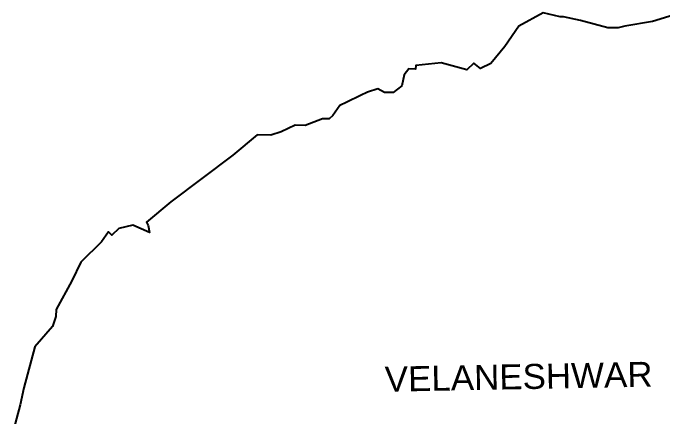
# Model space of a CAD drawing. Header units: metres. Extents: x 308956 to 313690, y 1921254 to 1924941.
# Drawn here: x 308989 to 311812, y 1923185 to 1924936 of the extents above; entities that cross this region are included whole.
import ezdxf

# ---------------------------------------------------------------- set-up
doc = ezdxf.new("R2010")
doc.units = ezdxf.units.M
doc.layers.add('VILLAGE BOUNDRY', color=10, linetype='Continuous')
doc.layers.add('VILLAGE NAME', color=250, linetype='Continuous')
doc.styles.get("Standard").update_dxf_attribs({"font": 'simplex.shx'})

msp = doc.modelspace()

# ---------------------------------------------------------------- linework, layer by layer
at = {"layer": 'VILLAGE BOUNDRY'}
msp.add_lwpolyline([(311860.2, 1924927), (311770.5, 1924898.8), (311651.2, 1924878.4), (311621.3, 1924871.5), (311576.7, 1924872.2), (311458.2, 1924903.9), (311384.1, 1924920), (311369.2, 1924920.3), (311295.1, 1924936.4), (311190.1, 1924878.6), (311129.1, 1924790.4), (311068.4, 1924717), (311023.4, 1924695.4), (310994, 1924718.2), (310963.8, 1924688.9), (310852, 1924719.2), (310741, 1924707.5), (310740.7, 1924692.6), (310711, 1924693.1), (310690.4, 1924667), (310680, 1924619.3), (310642.3, 1924590.1), (310605.1, 1924590.8), (310575.7, 1924606.1), (310530.8, 1924592), (310500.8, 1924577.6), (310440.8, 1924548.9), (310410.9, 1924534.5), (310380.4, 1924490.3), (310365.2, 1924475.7), (310335.5, 1924476.2), (310260.7, 1924447.7), (310216.1, 1924448.4), (310156.1, 1924419.7), (310111.2, 1924405.5), (310051.7, 1924406.5), (309946.1, 1924319), (309675.1, 1924115.3), (309569.5, 1924027.7), (309576.6, 1924012.7), (309583.6, 1923982.9), (309509.8, 1924013.8), (309450, 1924000), (309419.8, 1923970.7), (309405.1, 1923985.8), (309374.7, 1923941.7), (309284, 1923853.9), (309245.4, 1923772.8), (309176.4, 1923647.5), (309176, 1923617.7), (309160.3, 1923573.4), (309084.5, 1923485.4), (309068.6, 1923426.1), (309036.9, 1923307.6), (309020.8, 1923233.6), (308989.1, 1923115.1)], dxfattribs=at)

# ---------------------------------------------------------------- texts
at = {"layer": 'VILLAGE NAME', "insert": (310605.3, 1923398.8), "char_height": 108.748, "attachment_point": 1, "rotation": 1.1028}
msp.add_mtext_dynamic_manual_height_columns('{\\fArial|b0|i0|c0|p34;VELANESHWAR}', width=1571.314, gutter_width=543.7, heights=[0], dxfattribs=at)

doc.saveas('drawing.dxf')
